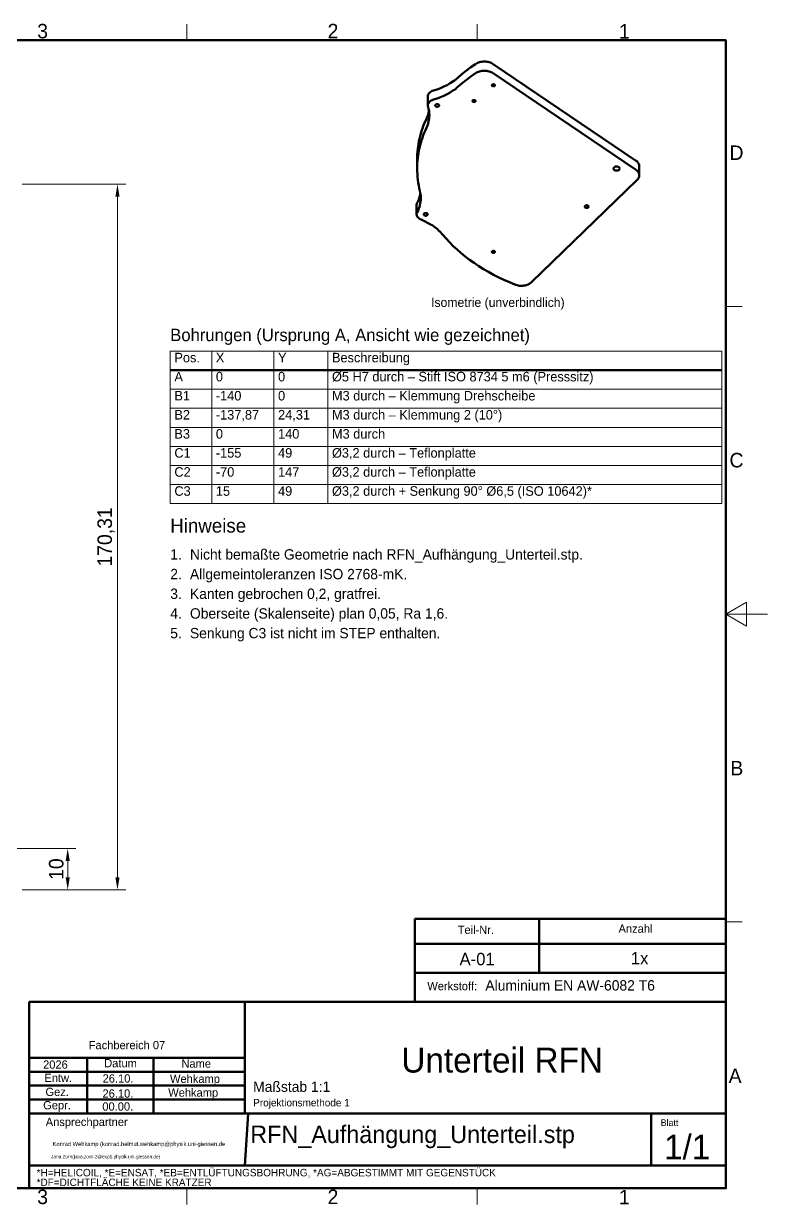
# Model space of a CAD drawing. Header units: metres. Extents: x 0 to 420, y 0 to 297.
# Drawn here: x 240.6 to 420, y 6.1 to 291 of the extents above; entities that cross this region are included whole.
import ezdxf
from ezdxf.enums import TextEntityAlignment as Align

# ---------------------------------------------------------------- set-up
doc = ezdxf.new("R2010")
doc.units = ezdxf.units.M
for name, color, linetype, lineweight in [('DUENN', 7, 'CONTINUOUS', 18), ('MASS', 7, 'CONTINUOUS', 18), ('RAHMEN', 7, 'CONTINUOUS', 50), ('SICHT', 7, 'CONTINUOUS', 50), ('TEXT', 7, 'CONTINUOUS', 25)]:
    doc.layers.add(name, color=color, linetype=linetype, lineweight=lineweight)
doc.dimstyles.new('ISO_HZ', dxfattribs={"dimtxt": 3.5, "dimasz": 3, "dimexe": 2, "dimexo": 1, "dimgap": 1, "dimtad": 1, "dimtxsty": 'Standard', "dimcen": 2.5, "dimclrd": 7, "dimclre": 7, "dimclrt": 7, "dimazin": 3, "dimtfac": 1, "dimtmove": 0, "dimatfit": 3, "dimlwd": 18, "dimlwe": 18})

msp = doc.modelspace()

# ---------------------------------------------------------------- linework, layer by layer
at = {"layer": 'DUENN'}
for p, q in [((276, 212), (409, 212)), ((276, 212), (276, 175.2)), ((286, 212), (286, 175.2)), ((301, 212), (301, 175.2)), ((314, 212), (314, 175.2)), ((409, 212), (409, 175.2)), ((276, 202.8), (409, 202.8)), ((276, 198.2), (409, 198.2)), ((276, 193.6), (409, 193.6)), ((276, 189), (409, 189)), ((276, 184.4), (409, 184.4)), ((276, 179.8), (409, 179.8)), ((276, 175.2), (409, 175.2))]:
    msp.add_line(p, q, dxfattribs=at)
for points in [[(280, 287), (280, 290.9)], [(350, 287), (350, 290.9)], [(410, 222.75), (413.9, 222.75)], [(420, 148.5), (410, 148.5), (415, 151.387), (415, 145.613), (410, 148.5)], [(410, 74.25), (413.9, 74.25)], [(280, 10), (280, 6.1)], [(350, 10), (350, 6.1)]]:
    msp.add_lwpolyline(points, dxfattribs=at)
at = {"layer": 'RAHMEN'}
for p, q in [((335, 55), (335, 75)), ((335, 75), (410, 75)), ((410, 75), (335, 75)), ((335, 75), (335, 69)), ((335, 75), (365, 75)), ((335, 62), (335, 75)), ((365, 75), (365, 62)), ((410, 75), (410, 55)), ((410, 69), (410, 75)), ((335, 62), (335, 69)), ((335, 69), (410, 69)), ((335, 69), (410, 69)), ((410, 69), (410, 62)), ((410, 62), (335, 62)), ((335, 62), (335, 55)), ((410, 62), (335, 62)), ((365, 62), (335, 62)), ((410, 55), (410, 62)), ((410, 55), (242, 55)), ((242, 55), (242, 10)), ((242, 55), (294, 55)), ((242, 41.5), (242, 55)), ((294, 28), (294, 55)), ((294, 55), (294, 41.5)), ((410, 55), (335, 55)), ((335, 55), (410, 55)), ((410, 10), (410, 55)), ((242, 41.5), (294, 41.5)), ((294, 41.5), (242, 41.5)), ((242, 41.5), (294, 41.5)), ((242, 28), (242, 41.5)), ((242, 41.5), (294, 41.5)), ((242, 38.125), (242, 41.5)), ((256, 28), (256, 41.5)), ((272, 28), (272, 41.5)), ((294, 41.5), (294, 28)), ((294, 41.5), (294, 38.125)), ((294, 38.125), (242, 38.125)), ((242, 38.125), (294, 38.125)), ((242, 34.75), (242, 38.125)), ((294, 38.125), (294, 34.75)), ((294, 34.75), (242, 34.75)), ((242, 34.75), (294, 34.75)), ((242, 31.375), (242, 34.75)), ((294, 34.75), (294, 31.375)), ((294, 31.375), (242, 31.375)), ((242, 31.375), (294, 31.375)), ((242, 28), (242, 31.375)), ((294, 31.375), (294, 28)), ((242, 28), (410, 28)), ((242, 28), (294, 28)), ((294, 28), (242, 28)), ((294, 28), (242, 28)), ((242, 28), (294, 28)), ((242, 15.5), (242, 28)), ((294.759, 27.954), (294, 15.5)), ((392, 15.5), (392, 28)), ((242, 15.5), (410, 15.5)), ((294, 15.5), (242, 15.5)), ((242, 10), (410, 10))]:
    msp.add_line(p, q, dxfattribs=at)
msp.add_lwpolyline([(10, 10), (10, 287), (410, 287), (410, 10), (10, 10)], dxfattribs=at)
at = {"layer": 'SICHT'}
msp.add_line((276, 207.4), (409, 207.4), dxfattribs=at)
for points in [[(349.63, 281.272), (348.524, 280.498), (347.456, 279.7), (346.428, 278.878), (345.44, 278.034)], [(353.873, 281.272), (353.655, 281.406), (353.419, 281.525), (353.166, 281.627), (352.9, 281.712), (352.623, 281.779), (352.337, 281.828), (352.046, 281.857), (351.752, 281.867), (351.458, 281.857), (351.167, 281.828), (350.881, 281.779), (350.604, 281.712), (350.338, 281.627), (350.085, 281.525), (349.849, 281.406), (349.63, 281.272)], [(349.63, 279.064), (349.849, 279.197), (350.085, 279.316), (350.338, 279.419), (350.604, 279.504), (350.881, 279.571), (351.167, 279.619), (351.458, 279.649), (351.752, 279.658), (352.046, 279.649), (352.337, 279.619), (352.623, 279.571), (352.9, 279.504), (353.166, 279.419), (353.419, 279.316), (353.655, 279.197), (353.873, 279.064)], [(388.222, 258.027), (353.873, 281.272)], [(345.44, 278.034), (345.144, 277.78), (344.837, 277.534), (344.518, 277.293), (344.187, 277.06), (343.495, 276.616), (342.762, 276.203), (341.992, 275.821), (341.188, 275.474), (340.353, 275.162), (339.49, 274.887)], [(349.63, 279.064), (348.524, 278.29), (347.456, 277.491), (346.428, 276.669), (345.44, 275.825)], [(353.572, 276.148), (353.579, 276.197), (353.6, 276.244), (353.634, 276.287), (353.68, 276.325), (353.799, 276.379), (353.94, 276.398), (354.082, 276.379), (354.201, 276.325), (354.247, 276.287), (354.281, 276.244), (354.302, 276.197), (354.309, 276.148)], [(388.222, 255.818), (353.873, 279.064)], [(339.49, 274.887), (339.2, 274.784), (338.936, 274.655), (338.702, 274.501), (338.503, 274.325), (338.344, 274.132), (338.228, 273.926), (338.158, 273.71), (338.134, 273.49)], [(339.49, 272.678), (340.353, 272.954), (341.188, 273.265), (341.992, 273.613), (342.762, 273.994), (343.495, 274.408), (344.187, 274.852), (344.518, 275.085), (344.837, 275.325), (345.144, 275.572), (345.44, 275.825)], [(354.201, 275.972), (354.114, 275.928), (354.012, 275.903), (353.904, 275.9), (353.799, 275.918), (353.706, 275.955), (353.634, 276.01), (353.587, 276.076), (353.572, 276.148)], [(354.309, 276.148), (354.302, 276.1), (354.281, 276.053), (354.247, 276.01), (354.201, 275.972)], [(338.134, 273.49), (338.134, 271.281)], [(339.49, 272.678), (339.2, 272.576), (338.936, 272.446), (338.702, 272.292), (338.503, 272.117), (338.344, 271.924), (338.228, 271.717), (338.158, 271.501), (338.134, 271.281)], [(338.134, 271.281), (338.146, 271.127), (338.18, 270.975)], [(338.486, 268.934), (338.467, 269.448), (338.41, 269.96), (338.314, 270.469), (338.18, 270.975)], [(339.883, 271.267), (339.892, 271.33), (339.919, 271.391), (339.964, 271.447), (340.023, 271.496)], [(340.843, 271.267), (340.834, 271.203), (340.806, 271.142), (340.762, 271.086), (340.702, 271.037), (340.63, 270.996), (340.547, 270.966), (340.457, 270.948), (340.363, 270.942), (340.269, 270.948), (340.179, 270.966), (340.096, 270.996), (340.023, 271.037), (339.964, 271.086), (339.919, 271.142), (339.892, 271.203), (339.883, 271.267)], [(340.023, 271.496), (340.137, 271.553), (340.269, 271.585), (340.41, 271.59), (340.547, 271.567), (340.667, 271.518), (340.762, 271.447), (340.822, 271.361), (340.843, 271.267)], [(348.866, 272.353), (348.873, 272.402), (348.894, 272.448), (348.928, 272.492), (348.974, 272.529), (349.093, 272.584), (349.235, 272.603), (349.376, 272.584), (349.495, 272.529), (349.541, 272.492), (349.575, 272.448), (349.596, 272.402), (349.603, 272.353)], [(349.495, 272.176), (349.408, 272.133), (349.307, 272.108), (349.198, 272.104), (349.093, 272.122), (349.001, 272.16), (348.928, 272.214), (348.882, 272.28), (348.866, 272.353)], [(349.603, 272.353), (349.596, 272.304), (349.575, 272.257), (349.541, 272.214), (349.495, 272.176)], [(337.787, 268.08), (337.519, 267.487), (337.268, 266.891), (337.033, 266.291), (336.815, 265.689), (336.615, 265.084), (336.431, 264.477), (336.265, 263.867), (336.116, 263.256), (335.984, 262.642), (335.869, 262.027), (335.771, 261.411), (335.691, 260.793), (335.629, 260.175), (335.583, 259.555), (335.556, 258.936), (335.545, 258.316)], [(338.397, 270.038), (338.299, 269.542), (338.164, 269.049), (337.993, 268.561), (337.787, 268.08)], [(337.787, 265.871), (337.95, 266.244), (338.092, 266.621), (338.212, 267.001), (338.31, 267.384), (338.387, 267.77), (338.442, 268.157), (338.475, 268.545), (338.486, 268.934)], [(337.787, 265.871), (337.517, 265.275), (337.265, 264.675), (337.029, 264.072), (336.811, 263.467), (336.609, 262.858), (336.425, 262.247), (336.258, 261.634), (336.109, 261.019), (335.977, 260.402), (335.863, 259.783), (335.766, 259.163), (335.686, 258.542), (335.625, 257.919), (335.581, 257.297), (335.554, 256.673), (335.545, 256.05)], [(335.545, 258.316), (335.545, 258.304), (335.545, 258.292), (335.545, 258.28), (335.545, 258.269), (335.545, 258.257), (335.545, 258.245), (335.545, 258.233), (335.545, 258.221), (335.545, 258.209), (335.545, 258.197), (335.545, 258.186), (335.545, 258.174), (335.545, 258.162), (335.545, 258.15)], [(335.545, 258.15), (335.545, 258.15), (335.545, 258.15), (335.545, 258.149), (335.545, 258.149), (335.545, 258.149), (335.545, 258.149), (335.545, 258.148), (335.545, 258.148), (335.545, 258.148), (335.545, 258.148), (335.545, 258.148), (335.545, 258.147), (335.545, 258.147), (335.545, 258.147)], [(335.545, 258.15), (335.545, 256.05)], [(382.888, 256.049), (382.902, 256.148), (382.945, 256.243), (383.014, 256.331), (383.107, 256.408), (383.221, 256.471), (383.351, 256.518), (383.492, 256.547), (383.638, 256.557), (383.784, 256.547), (383.925, 256.518), (384.055, 256.471), (384.168, 256.408), (384.261, 256.331), (384.331, 256.243), (384.373, 256.148), (384.388, 256.049)], [(389.1, 256.591), (389.086, 256.79), (389.043, 256.987), (388.971, 257.18), (388.872, 257.368), (388.746, 257.548), (388.595, 257.719), (388.419, 257.879), (388.222, 258.027)], [(389.1, 256.591), (389.1, 254.382)], [(335.545, 256.05), (335.556, 255.371), (335.587, 254.693), (335.639, 254.016), (335.712, 253.339), (335.806, 252.664), (335.921, 251.99), (336.056, 251.318), (336.212, 250.647)], [(384.168, 255.69), (384.085, 255.641), (383.991, 255.601), (383.784, 255.551), (383.564, 255.544), (383.351, 255.58), (383.162, 255.657), (383.082, 255.708), (383.014, 255.767), (382.96, 255.832), (382.92, 255.902), (382.896, 255.975), (382.888, 256.049)], [(384.388, 256.049), (384.373, 255.95), (384.331, 255.855), (384.261, 255.767), (384.168, 255.69)], [(388.222, 255.818), (388.419, 255.67), (388.595, 255.51), (388.746, 255.34), (388.872, 255.159), (388.971, 254.972), (389.043, 254.779), (389.086, 254.581), (389.1, 254.382)], [(389.1, 254.382), (389.092, 254.228), (389.066, 254.074), (389.022, 253.921), (388.962, 253.772), (388.884, 253.626), (388.791, 253.485), (388.682, 253.348), (388.558, 253.218)], [(363.116, 228.628), (388.558, 253.218)], [(336.331, 250.067), (336.277, 249.772), (336.21, 249.479), (336.131, 249.186), (336.039, 248.896), (335.934, 248.608), (335.817, 248.321), (335.688, 248.038), (335.546, 247.756)], [(335.546, 245.548), (335.75, 245.961), (335.927, 246.379), (336.077, 246.802), (336.2, 247.23), (336.297, 247.66), (336.365, 248.093), (336.407, 248.527), (336.42, 248.963)], [(336.42, 248.963), (336.407, 249.386), (336.368, 249.808), (336.303, 250.229), (336.212, 250.647)], [(335.546, 247.756), (335.489, 247.632), (335.448, 247.504), (335.423, 247.375), (335.415, 247.244)], [(335.415, 247.244), (335.415, 245.036)], [(335.546, 245.548), (335.489, 245.423), (335.448, 245.295), (335.423, 245.166), (335.415, 245.036)], [(337.125, 244.995), (337.134, 245.058), (337.162, 245.119), (337.206, 245.175), (337.266, 245.225)], [(337.266, 245.225), (337.379, 245.281), (337.512, 245.314), (337.652, 245.318), (337.789, 245.295), (337.91, 245.246), (338.004, 245.175), (338.065, 245.089), (338.085, 244.995)], [(375.945, 246.861), (375.955, 246.925), (375.982, 246.986), (376.026, 247.042), (376.086, 247.091)], [(376.905, 246.861), (376.896, 246.798), (376.869, 246.737), (376.824, 246.681), (376.765, 246.631), (376.692, 246.591), (376.609, 246.561), (376.519, 246.543), (376.425, 246.536), (376.332, 246.543), (376.242, 246.561), (376.159, 246.591), (376.086, 246.631), (376.026, 246.681), (375.982, 246.737), (375.955, 246.798), (375.945, 246.861)], [(376.086, 247.091), (376.199, 247.148), (376.332, 247.18), (376.472, 247.184), (376.609, 247.161), (376.73, 247.112), (376.824, 247.042), (376.885, 246.955), (376.905, 246.861)], [(335.415, 245.036), (335.434, 244.841), (335.488, 244.65), (335.579, 244.465), (335.703, 244.29), (335.86, 244.127), (336.046, 243.978), (336.259, 243.847), (336.494, 243.735)], [(341.753, 240.055), (341.512, 240.334), (341.257, 240.608), (340.99, 240.876), (340.71, 241.138), (340.418, 241.394), (340.115, 241.644), (339.799, 241.887), (339.472, 242.123), (339.135, 242.352), (338.786, 242.574), (338.059, 242.993), (337.294, 243.381), (336.494, 243.735)], [(338.085, 244.995), (338.076, 244.932), (338.049, 244.871), (338.004, 244.814), (337.945, 244.765), (337.872, 244.725), (337.789, 244.695), (337.699, 244.676), (337.605, 244.67), (337.512, 244.676), (337.421, 244.695), (337.338, 244.725), (337.266, 244.765), (337.206, 244.814), (337.162, 244.871), (337.134, 244.932), (337.125, 244.995)], [(341.753, 240.055), (342.547, 239.138), (343.385, 238.24), (344.265, 237.36), (345.187, 236.5), (346.151, 235.661), (347.154, 234.844), (348.196, 234.049), (349.276, 233.278), (350.393, 232.531), (351.545, 231.809), (352.731, 231.113), (353.95, 230.444), (355.201, 229.802), (356.482, 229.188), (357.792, 228.602), (359.13, 228.046)], [(353.572, 235.951), (353.579, 236), (353.6, 236.047), (353.634, 236.09), (353.68, 236.128), (353.799, 236.182), (353.94, 236.201), (354.082, 236.182), (354.201, 236.128), (354.247, 236.09), (354.281, 236.047), (354.302, 236), (354.309, 235.951)], [(354.201, 235.775), (354.114, 235.731), (354.012, 235.706), (353.904, 235.703), (353.799, 235.721), (353.706, 235.758), (353.634, 235.813), (353.587, 235.879), (353.572, 235.951)], [(354.309, 235.951), (354.302, 235.903), (354.281, 235.856), (354.247, 235.813), (354.201, 235.775)], [(363.116, 228.628), (362.945, 228.478), (362.753, 228.34), (362.544, 228.214), (362.318, 228.101), (362.078, 228.004), (361.825, 227.922), (361.562, 227.857), (361.291, 227.808), (361.015, 227.777), (360.736, 227.763), (360.456, 227.767), (360.177, 227.789), (359.903, 227.828), (359.636, 227.884), (359.377, 227.957), (359.13, 228.046)]]:
    msp.add_lwpolyline(points, dxfattribs=at)

# ---------------------------------------------------------------- texts
at = {"layer": 'TEXT'}
msp.add_text('Isometrie (unverbindlich)', height=2.2, dxfattribs=at).set_placement((355, 222), align=Align.BOTTOM_CENTER)
for s, height, p in [('Bohrungen (Ursprung A, Ansicht wie gezeichnet)', 3, (276, 213.5)), ('Pos.', 2.3, (277, 208.6)), ('X', 2.3, (287, 208.6)), ('Y', 2.3, (302, 208.6)), ('Beschreibung', 2.3, (315, 208.6)), ('A', 2.3, (277, 204)), ('0', 2.3, (287, 204)), ('0', 2.3, (302, 204)), ('%%c5 H7 durch – Stift ISO 8734 5 m6 (Presssitz)', 2.3, (315, 204)), ('B1', 2.3, (277, 199.4)), ('-140', 2.3, (287, 199.4)), ('0', 2.3, (302, 199.4)), ('M3 durch – Klemmung Drehscheibe', 2.3, (315, 199.4)), ('B2', 2.3, (277, 194.8)), ('-137,87', 2.3, (287, 194.8)), ('24,31', 2.3, (302, 194.8)), ('M3 durch – Klemmung 2 (10°)', 2.3, (315, 194.8)), ('B3', 2.3, (277, 190.2)), ('0', 2.3, (287, 190.2)), ('140', 2.3, (302, 190.2)), ('M3 durch', 2.3, (315, 190.2)), ('C1', 2.3, (277, 185.6)), ('-155', 2.3, (287, 185.6)), ('49', 2.3, (302, 185.6)), ('%%c3,2 durch – Teflonplatte', 2.3, (315, 185.6)), ('C2', 2.3, (277, 181)), ('-70', 2.3, (287, 181)), ('147', 2.3, (302, 181)), ('%%c3,2 durch – Teflonplatte', 2.3, (315, 181)), ('%%c3,2 durch + Senkung 90° %%c6,5 (ISO 10642)*', 2.3, (315, 176.4)), ('C3', 2.3, (277, 176.4)), ('15', 2.3, (287, 176.4)), ('49', 2.3, (302, 176.4)), ('Maßstab 1:1', 2.5, (296, 32.5)), ('Projektionsmethode 1', 1.8, (296, 29.2))]:
    msp.add_text(s, height=height, dxfattribs=at).set_placement(p, align=Align.BOTTOM_LEFT)
for s, height, p in [('Hinweise', 3.375, (276, 168.2)), ('1.', 2.5, (276, 161.7)), ('Nicht bemaßte Geometrie nach RFN_Aufhängung_Unterteil.stp.', 2.5, (280.75, 161.7)), ('Allgemeintoleranzen ISO 2768-mK.', 2.5, (280.75, 156.95)), ('2.', 2.5, (276, 156.95)), ('3.', 2.5, (276, 152.2)), ('Kanten gebrochen 0,2, gratfrei.', 2.5, (280.75, 152.2)), ('4.', 2.5, (276, 147.45)), ('Oberseite (Skalenseite) plan 0,05, Ra 1,6.', 2.5, (280.75, 147.45)), ('Senkung C3 ist nicht im STEP enthalten.', 2.5, (280.75, 142.7)), ('5.', 2.5, (276, 142.7))]:
    msp.add_text(s, height=height, dxfattribs=at).set_placement(p)
at = {"layer": 'TEXT', "attachment_point": 1}
for s, insert, char_height in [('3', (243.911, 290.974), 3.5), ('2', (313.939, 290.974), 3.5), ('1', (384.21, 290.911), 3.5), ('D', (410.868, 261.625), 3.5), ('C', (410.859, 187.437), 3.5), ('B', (411.082, 113.125), 3.5), ('Teil-Nr.', (345.323, 73.355), 2), ('Anzahl', (384.103, 73.644), 2), ('A-01', (345.768, 66.806), 3), ('1x', (387.068, 67), 3), ('Werkstoff:', (337.994, 59.778), 2), ('Aluminium EN AW-6082 T6', (352, 60.2), 2.5), ('Fachbereich 07', (256.343, 45.537), 2), ('Unterteil RFN', (331.746, 43.907), 6), ('2026', (245.332, 40.844), 2), ('Datum', (260.074, 41.177), 2), ('Name', (278.698, 41.076), 2), ('Entw.', (245.645, 37.614), 2), ('26.10.', (259.694, 37.488), 2), ('Wehkamp', (275.942, 37.409), 2), ('A', (410.661, 38.875), 3.5), ('Gez.', (245.91, 34.253), 2), ('Wehkamp', (275.515, 34.089), 2), ('26.10.', (259.659, 33.854), 2), ('Gepr.', (245.351, 31.036), 2), ('00.00.', (259.625, 30.72), 2), ('Ansprechpartner', (245.973, 27.003), 2), ('Blatt', (394.26, 26.62), 1.6), ('RFN_Aufhängung_Unterteil.stp', (295.297, 25.117), 4.21245), ('1/1', (395.075, 22.945), 6), ('Konrad Wehkamp (konrad.helmut.wehkamp@physik.uni-giessen.de', (247.636, 21.186), 1), ('Jana Zorn(jana.zorn-2@exp1.physik.uni-giessen.de)', (247.263, 18.031), 0.82), ('*H=HELICOIL, *E=ENSAT, *EB=ENTLÜFTUNGSBOHRUNG, *AG=ABGESTIMMT MIT GEGENSTÜCK', (243.778, 14.667), 1.8), ('*DF=DICHTFLÄCHE KEINE KRATZER', (243.778, 12.319), 1.8), ('3', (243.911, 9.674), 3.5), ('2', (313.939, 9.674), 3.5), ('1', (384.21, 9.611), 3.5)]:
    msp.add_mtext(s, dxfattribs=dict(at, insert=insert, char_height=char_height))

# ---------------------------------------------------------------- dimensions: what is measured, and where the dimension line sits
at = {"layer": 'MASS'}
for base, p1, p2 in [((263.2715, 82), (239.2715, 82), (239.2715, 252.3054)), ((251.271, 82), (239.271, 82), (192, 92))]:
    msp.add_linear_dim(base=base, p1=p1, p2=p2, angle=90, dimstyle='ISO_HZ', override={"dimdec": 2, "dimlfac": 1}, dxfattribs=at).render()

doc.saveas('drawing.dxf')
